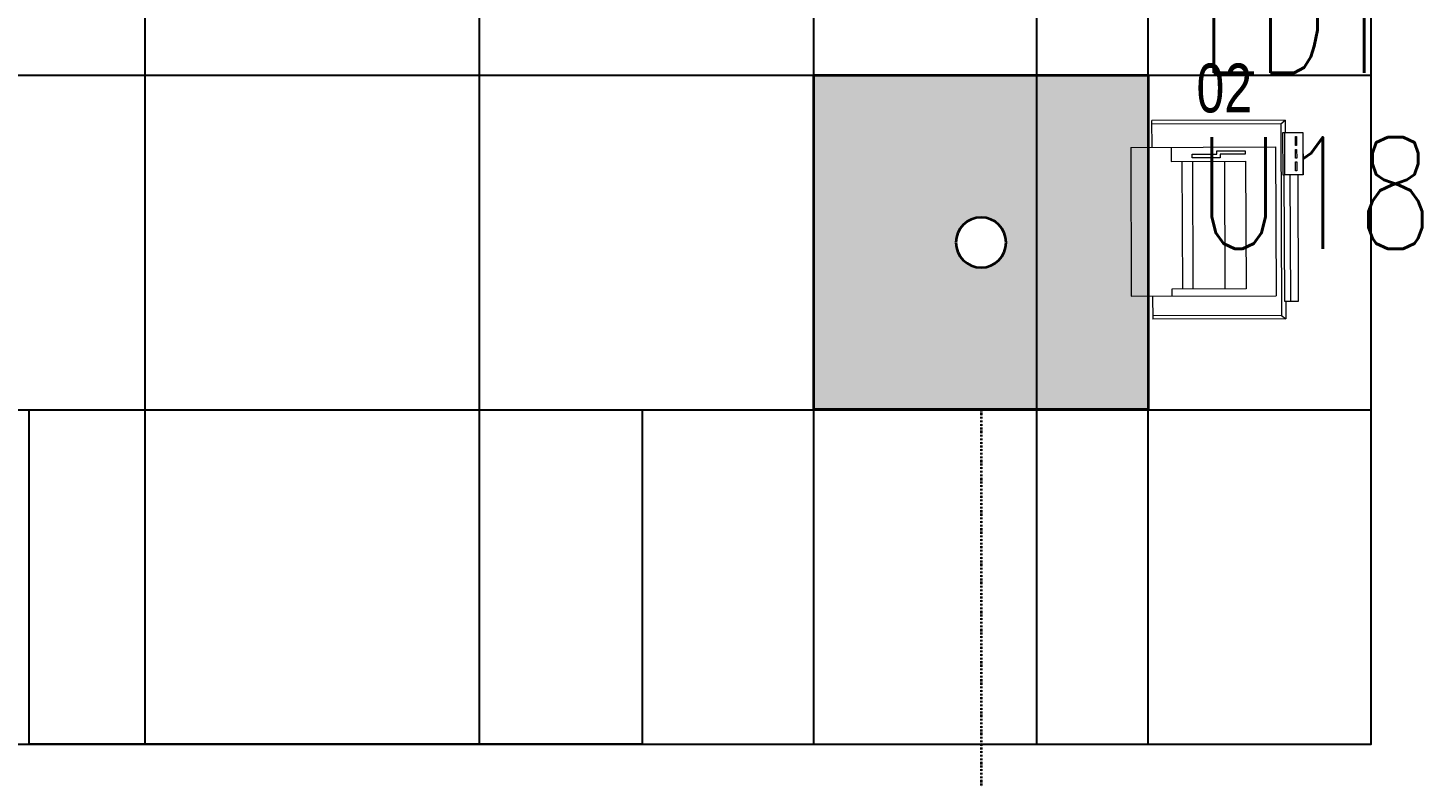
# Model space of a CAD drawing. Extents: x -12260 to 184725, y -29287 to 19916.
# Drawn here: x 36966 to 39467, y 5476 to 6820 of the extents above; entities that cross this region are included whole.
import ezdxf
from ezdxf.enums import TextEntityAlignment as Align

# ---------------------------------------------------------------- set-up
doc = ezdxf.new("R2010")
doc.units = 0
doc.header["$LTSCALE"] = 0.25
doc.linetypes.add('DASHDOT', pattern=[25.4, 12.7, -6.35, 0, -6.35])
for name, color, linetype, lineweight in [('01-First Floor-FUR$0$72_EGR_EQP_TAG', 142, 'Continuous', 5), ('01-First Floor-FUR$0$LOADING', 253, 'Continuous', 5), ('01-First Floor-FUR$0$Walls', 251, 'Continuous', 5), ('E-LITE-CIRC', 6, 'Continuous', 25), ('E-LITE-CIRC-NUMB', 6, 'Continuous', 25), ('E-LITE-CLNG', 150, 'Continuous', 35), ('E-LITE-CLNG-CNDT', 6, 'DASHDOT', 35), ('E-LITE-CTRL', 6, 'Continuous', 25), ('E-LITE-IDEN', 6, 'Continuous', 25)]:
    doc.layers.add(name, color=color, linetype=linetype, lineweight=lineweight)
doc.layers.add('01-First Floor-FUR$0$FALSE CEILING', color=251, linetype='Continuous')
doc.styles.add('01-First Floor-FUR$0$X3G_ENTITY_257CFD', font='swisscl.ttf', dxfattribs={"height": 200})
doc.styles.add('DC_SIMPLEX', font='SIMPLEX.shx', dxfattribs={"width": 0.7})

# ---------------------------------------------------------------- blocks, each defined once
blk = doc.blocks.new('*U197')
h = blk.add_hatch(color=254)
h.dxf.hatch_style = 1
h.paths.add_polyline_path([(-300, 300), (-300, -300), (300, -300), (300, 300)])
edge = h.paths.add_edge_path(flags=16)
edge.add_arc((0, 0), 45, 0, 360)
blk.add_lwpolyline([(-300, 300), (-300, -300), (300, -300), (300, 300)], close=True)
blk.add_circle((0, 0), 45)
at = {"layer": 'E-LITE-CIRC-NUMB', "style": 'DC_SIMPLEX', "width": 0.7, "flags": 8}
blk.add_attdef('CIRCUIT', text='', height=200, rotation=0, dxfattribs=at).set_placement((-473.9, 300), align=Align.RIGHT)
at = {"layer": 'E-LITE-CTRL', "style": 'DC_SIMPLEX', "width": 0.7, "flags": 8}
blk.add_attdef('CONTROL', (1118.9, -935), '', height=200, rotation=360, dxfattribs=at)
at = {"layer": 'E-LITE-IDEN', "style": 'DC_SIMPLEX', "width": 0.7, "flags": 8}
blk.add_attdef('TYPE', (460.4, 457.6), '', height=200, rotation=360, dxfattribs=at)
blk = doc.blocks.new('01-First Floor-FUR$0$ITPPLT2C-P')
at = {"color": 0}
for p, q in [((0.0229, 0.0318), (0.2618, 0.0318)), ((0.0304, 0.0256), (0.0229, 0.0318)), ((0.0229, 0), (0.0229, 0.0318)), ((0.0304, -0.3182), (0.0304, 0.0256)), ((0.0304, 0.0256), (0.2618, 0.0256)), ((0.2618, -0.0096), (0.2618, 0.0318)), ((0, 0), (0, -0.2262)), ((0.0252, 0), (0, 0)), ((0.0139, 0), (0.0139, -0.2262)), ((0.0252, 0), (0.0139, 0)), ((0.0252, -0.2262), (0.0252, 0)), ((0.0401, -0.2769), (0.0401, -0.0096)), ((0.3, -0.0096), (0.0401, -0.0096)), ((0.0939, -0.2515), (0.0939, -0.0222)), ((0.0939, -0.0222), (0.2274, -0.0222)), ((0.1321, -0.2515), (0.1321, -0.0222)), ((0.1894, -0.2515), (0.1894, -0.0222)), ((0.2082, -0.2515), (0.2082, -0.0222)), ((0.2274, -0.0222), (0.2274, -0.0096)), ((0.3, -0.2769), (0.3, -0.0096)), ((-0.0091, -0.2262), (0.0267, -0.2262)), ((-0.0091, -0.3023), (-0.0091, -0.2262)), ((-0.0087, -0.2262), (0.0236, -0.2262)), ((-0.0087, -0.3023), (-0.0087, -0.2262)), ((0, -0.2262), (0.0252, -0.2262)), ((0.0023, -0.2495), (0.0023, -0.2334)), ((0.0023, -0.2334), (0.0045, -0.2334)), ((0.0045, -0.2495), (0.0023, -0.2495)), ((0.0045, -0.2334), (0.0045, -0.2495)), ((0.0139, -0.2262), (0.0252, -0.2262)), ((0.0236, -0.2262), (0.0236, -0.3023)), ((0.0267, -0.2262), (0.0267, -0.3023)), ((0.0023, -0.2721), (0.0023, -0.2562)), ((0.0023, -0.2562), (0.0045, -0.2562)), ((0.0045, -0.2721), (0.0023, -0.2721)), ((0.0045, -0.2562), (0.0045, -0.2721)), ((0.2274, -0.2515), (0.0939, -0.2515)), ((0.0947, -0.2701), (0.0947, -0.2641)), ((0.0947, -0.2641), (0.1395, -0.2641)), ((0.1457, -0.2701), (0.0947, -0.2701)), ((0.1395, -0.2575), (0.19, -0.2575)), ((0.1395, -0.2641), (0.1395, -0.2575)), ((0.19, -0.2641), (0.1457, -0.2641)), ((0.1457, -0.2641), (0.1457, -0.2701)), ((0.19, -0.2575), (0.19, -0.2641)), ((0.2274, -0.2769), (0.2274, -0.2515)), ((0.0023, -0.295), (0.0023, -0.2793)), ((0.0023, -0.2793), (0.0045, -0.2793)), ((0.0045, -0.295), (0.0023, -0.295)), ((0.0045, -0.2793), (0.0045, -0.295)), ((0.3, -0.2769), (0.0401, -0.2769)), ((0.2618, -0.2769), (0.2618, -0.3246)), ((0.0267, -0.3023), (-0.0091, -0.3023)), ((0.0236, -0.3023), (-0.0087, -0.3023)), ((0.0229, -0.3246), (0.0229, -0.3023)), ((0.0304, -0.3182), (0.0229, -0.3246)), ((0.0229, -0.3246), (0.2618, -0.3246)), ((0.0304, -0.3182), (0.2618, -0.3182))]:
    blk.add_line(p, q, dxfattribs=at)
blk = doc.blocks.new('01-First Floor-FUR')
at = {"layer": '01-First Floor-FUR$0$FALSE CEILING', "linetype": 'Continuous'}
for p, q in [((37176, 5535), (37176, 8610)), ((37776, 5535), (37776, 8610)), ((38376, 5535), (38376, 8610)), ((38976, 5535), (38976, 8610)), ((35376, 6735), (39376, 6735)), ((35376, 6135), (39376, 6135))]:
    blk.add_line(p, q, dxfattribs=at)
at = {"layer": '01-First Floor-FUR$0$FALSE CEILING'}
for p, q in [((39376, 5535, -0.1), (39376, 8610, -0.1)), ((38776, 5535, -0.1), (38776, 8010, -0.1))]:
    blk.add_line(p, q, dxfattribs=at)
blk.add_lwpolyline([(39376, 8610), (35376, 8610), (35376, 5535), (39376, 5535)], close=True, dxfattribs=at)
at = {"layer": '01-First Floor-FUR$0$FALSE CEILING', "elevation": -0.1}
blk.add_lwpolyline([(36967.7, 6135), (38067.7, 6135), (38067.7, 5535), (36967.7, 5535)], close=True, dxfattribs=at)
at = {"layer": '01-First Floor-FUR$0$LOADING'}
for p, q in [((39376, 5535, -0.1), (39376, 8610, -0.1)), ((38776, 5535, -0.1), (38776, 8010, -0.1))]:
    blk.add_line(p, q, dxfattribs=at)
at = {"layer": '01-First Floor-FUR$0$LOADING', "elevation": -0.1}
blk.add_lwpolyline([(36967.7, 6135), (38067.7, 6135), (38067.7, 5535), (36967.7, 5535)], close=True, dxfattribs=at)
at = {"layer": '01-First Floor-FUR$0$Walls'}
for q in [(39376, 8610), (35376, 5535)]:
    blk.add_line((39376, 5535), q, dxfattribs=at)
at = {"layer": '01-First Floor-FUR$0$LOADING', "extrusion": (-1.23702e-08, 3.1951e-06, -1), "xscale": -1000.000000000004, "yscale": 1000.000000000008, "zscale": 1000.000000000007, "rotation": 179.7781739466546}
blk.add_blockref('01-First Floor-FUR$0$ITPPLT2C-P', (-39245.5, 6330, 0.1), dxfattribs=at)
at = {"layer": '01-First Floor-FUR$0$72_EGR_EQP_TAG', "insert": (39112.3, 6755.9, -0.1), "char_height": 87.47, "attachment_point": 2, "style": '01-First Floor-FUR$0$X3G_ENTITY_257CFD'}
blk.add_mtext('02', dxfattribs=at)

msp = doc.modelspace()

# ---------------------------------------------------------------- linework, layer by layer
at = {"layer": 'E-LITE-CLNG-CNDT', "color": 1}
msp.add_lwpolyline([(38675.9, 6135.1), (38675.9, 4760)], dxfattribs=at)

# ---------------------------------------------------------------- block references
at = {"layer": 'E-LITE-CLNG'}
ref = msp.add_blockref('*U197', (38675.9, 6435.1), dxfattribs=dict(at, xscale=-1))
ref.add_attrib('TYPE', 'LD1', (39069.4, 6739.5), dxfattribs={"layer": 'E-LITE-IDEN', "height": 200, "rotation": 0, "style": 'DC_SIMPLEX', "width": 0.7, "flags": 8})
at = {"layer": 'E-LITE-CLNG-CNDT'}
msp.add_blockref('01-First Floor-FUR', (0, 0), dxfattribs=at)

# ---------------------------------------------------------------- texts
at = {"layer": 'E-LITE-CIRC', "style": 'DC_SIMPLEX', "width": 0.8}
msp.add_text('U18', height=200, rotation=0, dxfattribs=at).set_placement((39062.7, 6423.7, 0))

doc.saveas('drawing.dxf')
